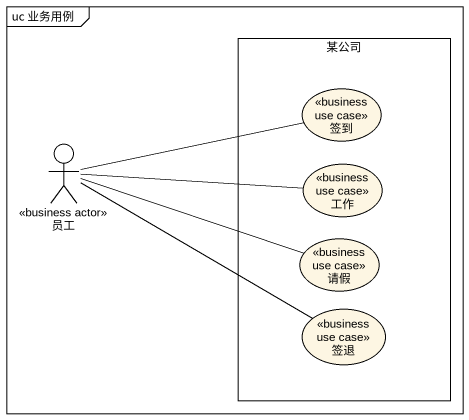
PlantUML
@startuml
mainframe uc 业务用例
rectangle 某公司 {
  usecase 签到 <<business use case>>
  usecase 工作 <<business use case>>
  usecase 请假 <<business use case>>
  usecase 签退 <<business use case>>
}
actor 员工 <<business actor>>
员工 -right- 签到
员工 -right- 工作
员工 -right- 请假
员工 -right- 签退
@enduml
